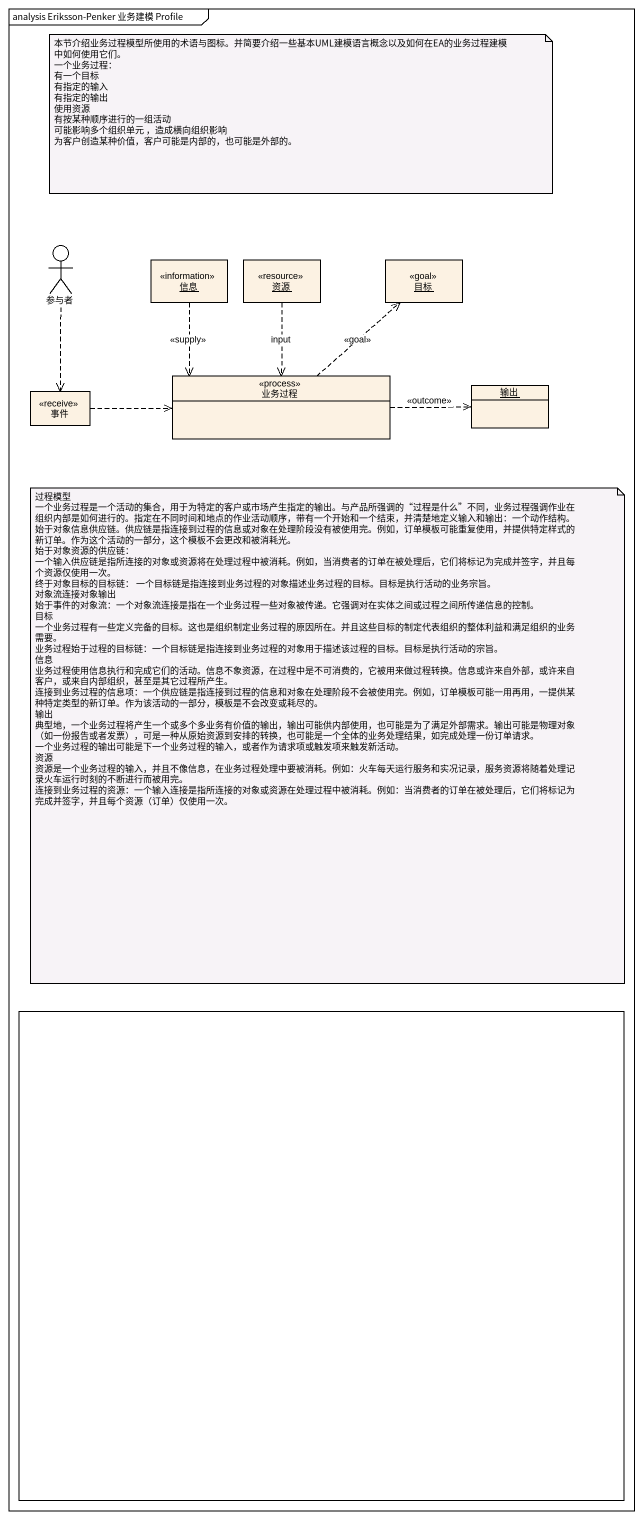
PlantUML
@startuml
mainframe analysis Eriksson-Penker 业务建模 Profile
allowmixing
hide circle
hide empty members
actor 参与者
object 信息 <<information>>
object 资源 <<resource>>
object 目标 <<goal>>
class 业务过程 <<process>>
class 事件 <<receive>>
object 输出
rectangle " " as rectangle1
参与者 ..> 事件
信息 ..> 业务过程 : <<supply>>
资源 ..> 业务过程 : input
业务过程 .up.> 目标 : <<goal>>
业务过程 .right.> 输出 : <<outcome>>
事件 .right.> 业务过程
note as N1
  本节介绍业务过程模型所使用的术语与图标。并简要介绍一些基本UML建模语言概念以及如何在EA的业务过程建模中如何使用它们。
  一个业务过程：
  有一个目标
  有指定的输入
  有指定的输出
  使用资源
  有按某种顺序进行的一组活动
  可能影响多个组织单元 ，造成横向组织影响
  为客户创造某种价值，客户可能是内部的，也可能是外部的。
end note
note as N2
  过程模型
  一个业务过程是一个活动的集合，用于为特定的客户或市场产生指定的输出。与产品所强调的“过程是什么”不同，业务过程强调作业在组织内部是如何进行的。指定在不同时间和地点的作业活动顺序，带有一个开始和一个结束，并清楚地定义输入和输出：一个动作结构。
  始于对象信息供应链。供应链是指连接到过程的信息或对象在处理阶段没有被使用完。例如，订单模板可能重复使用，并提供特定样式的新订单。作为这个活动的一部分，这个模板不会更改和被消耗光。
  始于对象资源的供应链： 一个输入供应链是指所连接的对象或资源将在处理过程中被消耗。例如，当消费者的订单在被处理后，它们将标记为完成并签字，并且每个资源仅使用一次。
  终于对象目标的目标链： 一个目标链是指连接到业务过程的对象描述业务过程的目标。目标是执行活动的业务宗旨。
  对象流连接对象输出
  始于事件的对象流：一个对象流连接是指在一个业务过程一些对象被传递。它强调对在实体之间或过程之间所传递信息的控制。
  目标
  一个业务过程有一些定义完备的目标。这也是组织制定业务过程的原因所在。并且这些目标的制定代表组织的整体利益和满足组织的业务需要。
  业务过程始于过程的目标链：一个目标链是指连接到业务过程的对象用于描述该过程的目标。目标是执行活动的宗旨。
  信息
  业务过程使用信息执行和完成它们的活动。信息不象资源，在过程中是不可消费的，它被用来做过程转换。信息或许来自外部，或许来自客户，或来自内部组织，甚至是其它过程所产生。
  连接到业务过程的信息项：一个供应链是指连接到过程的信息和对象在处理阶段不会被使用完。例如，订单模板可能一用再用，一提供某种特定类型的新订单。作为该活动的一部分，模板是不会改变或耗尽的。
  输出
  典型地，一个业务过程将产生一个或多个多业务有价值的输出，输出可能供内部使用，也可能是为了满足外部需求。输出可能是物理对象（如一份报告或者发票），可是一种从原始资源到安排的转换，也可能是一个全体的业务处理结果，如完成处理一份订单请求。
  一个业务过程的输出可能是下一个业务过程的输入，或者作为请求项或触发项来触发新活动。
  资源
  资源是一个业务过程的输入，并且不像信息，在业务过程处理中要被消耗。例如：火车每天运行服务和实况记录，服务资源将随着处理记录火车运行时刻的不断进行而被用完。
  连接到业务过程的资源：一个输入连接是指所连接的对象或资源在处理过程中被消耗。例如：当消费者的订单在被处理后，它们将标记为完成并签字，并且每个资源（订单）仅使用一次。
end note
@enduml
